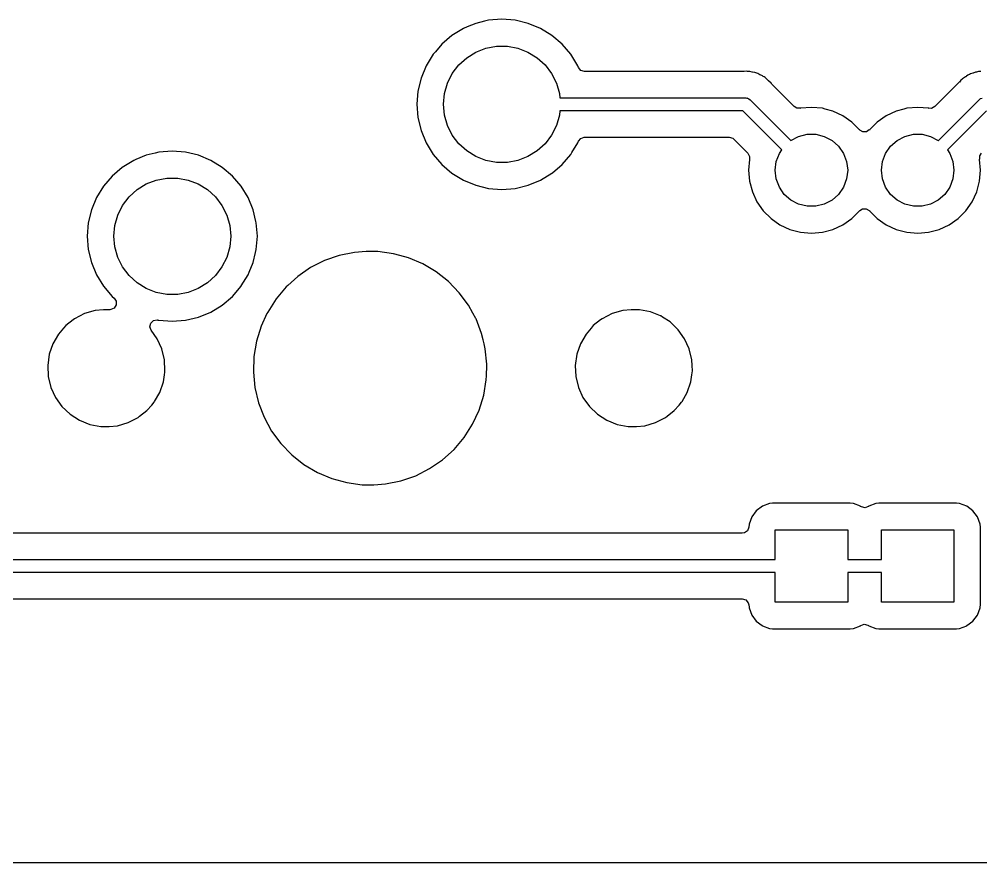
# Model space of a CAD drawing. Extents: x -140 to 29, y -83 to 10.
# Drawn here: x -16.28 to 2.24, y -66.67 to -50.43 of the extents above; entities that cross this region are included whole.
import ezdxf

# ---------------------------------------------------------------- set-up
doc = ezdxf.new("R2010")
doc.units = 0
doc.layers.add('BLACK', color=7, linetype='CONTINUOUS')

msp = doc.modelspace()

# ---------------------------------------------------------------- linework, layer by layer
at = {"layer": 'BLACK', "linetype": 'CONTINUOUS'}
for p, q in [((-7.49134, -50.5116), (-7.65614, -50.5799)), ((-7.32031, -50.4706), (-7.49134, -50.5116)), ((-7.24133, -50.4516), (-7.32031, -50.4706)), ((-6.985, -50.4314), (-7.24133, -50.4516)), ((-6.72867, -50.4516), (-6.985, -50.4314)), ((-6.985, -50.4314), (-6.985, -50.4314)), ((-6.47866, -50.5116), (-6.72867, -50.4516)), ((-6.24111, -50.61), (-6.47866, -50.5116)), ((-7.94812, -50.7444), (-8.14363, -50.9114)), ((-7.72889, -50.61), (-7.94812, -50.7444)), ((-7.94812, -50.7444), (-7.94812, -50.7444)), ((-7.94812, -50.7444), (-7.94812, -50.7444)), ((-7.65614, -50.5799), (-7.72889, -50.61)), ((-6.02188, -50.7444), (-6.24111, -50.61)), ((-5.82637, -50.9114), (-6.02188, -50.7444)), ((-6.02188, -50.7444), (-6.02188, -50.7444)), ((-8.14363, -50.9114), (-8.26763, -51.0566)), ((-5.65939, -51.1069), (-5.82637, -50.9114)), ((-8.31062, -51.1069), (-8.44496, -51.3261)), ((-8.26763, -51.0566), (-8.31062, -51.1069)), ((-7.66296, -51.1722), (-7.48646, -51.0629)), ((-7.48646, -51.0629), (-7.29287, -50.9879)), ((-7.29287, -50.9879), (-7.0888, -50.9498)), ((-7.0888, -50.9498), (-6.8812, -50.9498)), ((-6.8812, -50.9498), (-6.67713, -50.9879)), ((-6.67713, -50.9879), (-6.48354, -51.0629)), ((-6.48354, -51.0629), (-6.30704, -51.1722)), ((-5.65938, -51.1069), (-5.65939, -51.1069)), ((-5.52504, -51.3261), (-5.65938, -51.1069)), ((-7.81638, -51.3121), (-7.66296, -51.1722)), ((-6.30704, -51.1722), (-6.15361, -51.3121)), ((-8.44496, -51.3261), (-8.54336, -51.5637)), ((-8.03403, -51.6636), (-7.94149, -51.4778)), ((-7.94149, -51.4778), (-7.81638, -51.3121)), ((-6.15361, -51.3121), (-6.02851, -51.4778)), ((-6.02851, -51.4778), (-5.93597, -51.6636)), ((-5.51153, -51.3587), (-5.52504, -51.3261)), ((-5.50974, -51.3628), (-5.51153, -51.3587)), ((-5.46325, -51.4165), (-5.50974, -51.3628)), ((-5.39513, -51.4365), (-5.46325, -51.4165)), ((-2.32635, -51.4365), (-5.39513, -51.4365)), ((-2.32042, -51.4362), (-2.32635, -51.4365)), ((-2.27344, -51.4318), (-2.32042, -51.4362)), ((-2.25343, -51.4349), (-2.27344, -51.4318)), ((-2.27344, -51.4318), (-2.27344, -51.4318)), ((-2.23372, -51.4365), (-2.25343, -51.4349)), ((-2.21347, -51.4365), (-2.23372, -51.4365)), ((-2.16777, -51.4482), (-2.21347, -51.4365)), ((-2.21347, -51.4365), (-2.21347, -51.4365)), ((-2.16196, -51.4494), (-2.16777, -51.4482)), ((-2.11535, -51.4568), (-2.16196, -51.4494)), ((-2.09676, -51.4649), (-2.11535, -51.4568)), ((-2.07806, -51.4713), (-2.09676, -51.4649)), ((-2.05844, -51.4763), (-2.07806, -51.4713)), ((-2.01709, -51.499), (-2.05844, -51.4763)), ((-2.05844, -51.4763), (-2.05844, -51.4763)), ((2.0399, -51.484), (2.02246, -51.4943)), ((2.03991, -51.484), (2.0399, -51.484)), ((2.08522, -51.4708), (2.03991, -51.484)), ((2.09084, -51.4689), (2.08522, -51.4708)), ((2.1347, -51.4515), (2.09084, -51.4689)), ((2.13471, -51.4515), (2.1347, -51.4515)), ((2.1548, -51.449), (2.13471, -51.4515)), ((2.17415, -51.445), (2.1548, -51.449)), ((2.19361, -51.4393), (2.17415, -51.445)), ((2.24077, -51.4378), (2.19361, -51.4393)), ((2.19361, -51.4393), (2.19361, -51.4393)), ((-8.54336, -51.5637), (-8.60338, -51.8137)), ((-8.09084, -51.8633), (-8.03403, -51.6636)), ((-5.93597, -51.6636), (-5.87915, -51.8633)), ((-2.01176, -51.5016), (-2.01709, -51.499)), ((-1.96846, -51.5204), (-2.01176, -51.5016)), ((-1.95245, -51.5328), (-1.96846, -51.5204)), ((-1.93593, -51.5437), (-1.95245, -51.5328)), ((-1.91818, -51.5534), (-1.93593, -51.5437)), ((-1.91817, -51.5534), (-1.91818, -51.5534)), ((-1.88378, -51.5857), (-1.91817, -51.5534)), ((-1.87928, -51.5896), (-1.88378, -51.5857)), ((-1.87373, -51.5939), (-1.87928, -51.5896)), ((-1.85258, -51.615), (-1.87373, -51.5939)), ((-1.8015, -51.663), (-1.85258, -51.615)), ((-1.79645, -51.6691), (-1.8015, -51.663)), ((-1.79622, -51.6689), (-1.79645, -51.6691)), ((-1.78626, -51.6813), (-1.79622, -51.6689)), ((1.82232, -51.6453), (1.35387, -52.1137)), ((1.82632, -51.6409), (1.82232, -51.6453)), ((1.85639, -51.6045), (1.82632, -51.6409)), ((1.8564, -51.6045), (1.85639, -51.6045)), ((1.87278, -51.5926), (1.8564, -51.6045)), ((1.88781, -51.5798), (1.87278, -51.5926)), ((1.90214, -51.5655), (1.88781, -51.5798)), ((1.94276, -51.5414), (1.90214, -51.5655)), ((1.94771, -51.5382), (1.94276, -51.5414)), ((1.96378, -51.5265), (1.94771, -51.5382)), ((1.98588, -51.5104), (1.96378, -51.5265)), ((2.00472, -51.503), (1.98588, -51.5104)), ((2.02246, -51.4943), (2.00472, -51.503)), ((-8.60338, -51.8137), (-8.62355, -52.07)), ((-1.35387, -52.1137), (-1.78626, -51.6813)), ((-8.11, -52.07), (-8.09084, -51.8633)), ((-5.87915, -51.8633), (-5.87158, -51.945)), ((-5.87158, -51.945), (-2.2935, -51.945)), ((-2.2935, -51.945), (-2.27141, -51.9482)), ((-2.27141, -51.9482), (-2.26693, -51.9479)), ((-2.26693, -51.9479), (-2.26453, -51.9492)), ((-2.26453, -51.9492), (-2.25828, -51.9501)), ((-2.25828, -51.9501), (-2.23225, -51.9668)), ((-2.23225, -51.9668), (-2.20511, -51.9816)), ((-2.20511, -51.9816), (-1.42097, -52.7657)), ((1.42097, -52.7657), (2.20511, -51.9816)), ((2.20511, -51.9816), (2.22298, -51.9682)), ((2.22298, -51.9682), (2.22592, -51.9648)), ((2.22592, -51.9648), (2.22854, -51.9641)), ((2.22854, -51.9641), (2.23359, -51.9603)), ((2.23359, -51.9603), (2.26382, -51.9537)), ((-8.62355, -52.07), (-8.60338, -52.3263)), ((-8.09084, -52.2767), (-8.11, -52.07)), ((-5.87158, -52.195), (-5.87915, -52.2767)), ((-2.34528, -52.195), (-5.87158, -52.195)), ((-1.59417, -52.9461), (-2.34528, -52.195)), ((-1.30317, -52.1446), (-1.35387, -52.1137)), ((-1.23959, -52.1462), (-1.30317, -52.1446)), ((-1.23931, -52.1478), (-1.23959, -52.1462)), ((-1.23389, -52.1468), (-1.23931, -52.1478)), ((-1.0235, -52.1284), (-1.23389, -52.1468)), ((-0.813106, -52.1468), (-1.0235, -52.1284)), ((-0.758444, -52.1614), (-0.813106, -52.1468)), ((-0.609106, -52.2015), (-0.758444, -52.1614)), ((-0.609101, -52.2015), (-0.609106, -52.2015)), ((-0.417693, -52.2907), (-0.609101, -52.2015)), ((0.609101, -52.2015), (0.417691, -52.2907)), ((0.609106, -52.2015), (0.609101, -52.2015)), ((0.758444, -52.1614), (0.609106, -52.2015)), ((0.813106, -52.1468), (0.758444, -52.1614)), ((1.0235, -52.1284), (0.813106, -52.1468)), ((1.23389, -52.1468), (1.0235, -52.1284)), ((1.23931, -52.1478), (1.23389, -52.1468)), ((1.23952, -52.1465), (1.23931, -52.1478)), ((1.29156, -52.1477), (1.23952, -52.1465)), ((1.35387, -52.1137), (1.29156, -52.1477)), ((2.34528, -52.195), (1.59417, -52.9461)), ((-8.60338, -52.3263), (-8.54336, -52.5763)), ((-8.03403, -52.4764), (-8.09084, -52.2767)), ((-5.87915, -52.2767), (-5.93597, -52.4764)), ((-0.244694, -52.4118), (-0.417693, -52.2907)), ((-0.244688, -52.4119), (-0.244694, -52.4118)), ((-0.095066, -52.5615), (-0.244688, -52.4119)), ((0.244692, -52.4119), (0.192297, -52.4642)), ((0.244695, -52.4118), (0.244692, -52.4119)), ((0.417691, -52.2907), (0.244695, -52.4118)), ((-8.54336, -52.5763), (-8.44496, -52.8139)), ((-7.94149, -52.6622), (-8.03403, -52.4764)), ((-5.93597, -52.4764), (-6.02851, -52.6622)), ((-0.093916, -52.5628), (-0.095066, -52.5615)), ((-0.093449, -52.5631), (-0.093916, -52.5628)), ((-0.091462, -52.5651), (-0.093449, -52.5631)), ((-0.090996, -52.5646), (-0.091462, -52.5651)), ((-0.033594, -52.6002), (-0.090996, -52.5646)), ((0.037393, -52.5991), (-0.033594, -52.6002)), ((0.090314, -52.5639), (0.037393, -52.5991)), ((0.091463, -52.5651), (0.090314, -52.5639)), ((0.095349, -52.5612), (0.091463, -52.5651)), ((0.095352, -52.5612), (0.095349, -52.5612)), ((0.192297, -52.4642), (0.095352, -52.5612)), ((-7.81638, -52.8279), (-7.94149, -52.6622)), ((-6.02851, -52.6622), (-6.15361, -52.8279)), ((-5.52504, -52.8139), (-5.51153, -52.7813)), ((-5.51153, -52.7813), (-5.46699, -52.726)), ((-5.46699, -52.726), (-5.39962, -52.7036)), ((-5.39962, -52.7036), (-5.39513, -52.7035)), ((-5.39513, -52.7035), (-2.6081, -52.7035)), ((-2.6081, -52.7035), (-2.53997, -52.7235)), ((-2.53997, -52.7235), (-2.519, -52.7404)), ((-2.519, -52.7404), (-2.24978, -53.0096)), ((-1.42097, -52.7657), (-1.42029, -52.7651)), ((-1.42029, -52.7651), (-1.27119, -52.6869)), ((-1.27119, -52.6869), (-1.10769, -52.6466)), ((-1.10769, -52.6466), (-0.939305, -52.6466)), ((-0.939305, -52.6466), (-0.775808, -52.6869)), ((-0.775808, -52.6869), (-0.626707, -52.7651)), ((-0.626707, -52.7651), (-0.500665, -52.8768)), ((0.500665, -52.8768), (0.626707, -52.7651)), ((0.626707, -52.7651), (0.775808, -52.6869)), ((0.775808, -52.6869), (0.939305, -52.6466)), ((0.939305, -52.6466), (1.10769, -52.6466)), ((1.10769, -52.6466), (1.27119, -52.6869)), ((1.27119, -52.6869), (1.42029, -52.7651)), ((1.42029, -52.7651), (1.42097, -52.7657)), ((-8.44496, -52.8139), (-8.31062, -53.0331)), ((-7.66296, -52.9678), (-7.81638, -52.8279)), ((-7.48646, -53.0771), (-7.66296, -52.9678)), ((-6.30704, -52.9678), (-6.48354, -53.0771)), ((-6.15361, -52.8279), (-6.30704, -52.9678)), ((-5.63816, -52.9985), (-5.52504, -52.8139)), ((-1.64199, -53.0154), (-1.59417, -52.9461)), ((-0.500665, -52.8768), (-0.405009, -53.0154)), ((0.405009, -53.0154), (0.500665, -52.8768)), ((1.59417, -52.9461), (1.64199, -53.0154)), ((-14.0789, -53.15), (-14.2981, -53.2844)), ((-14.0365, -53.1325), (-14.0789, -53.15)), ((-13.8413, -53.0516), (-14.0365, -53.1325)), ((-13.6663, -53.0096), (-13.8413, -53.0516)), ((-13.5913, -52.9916), (-13.6663, -53.0096)), ((-13.335, -52.9714), (-13.5913, -52.9916)), ((-13.0787, -52.9916), (-13.335, -52.9714)), ((-12.8287, -53.0516), (-13.0787, -52.9916)), ((-12.5911, -53.15), (-12.8287, -53.0516)), ((-12.3719, -53.2844), (-12.5911, -53.15)), ((-8.31062, -53.0331), (-8.14363, -53.2286)), ((-7.29287, -53.1521), (-7.48646, -53.0771)), ((-7.0888, -53.1902), (-7.29287, -53.1521)), ((-6.67713, -53.1521), (-6.8812, -53.1902)), ((-6.48354, -53.0771), (-6.67713, -53.1521)), ((-5.82637, -53.2286), (-5.65939, -53.0331)), ((-5.65939, -53.0331), (-5.65938, -53.0331)), ((-5.65938, -53.0331), (-5.63816, -52.9985)), ((-2.24978, -53.0096), (-2.21575, -53.0719)), ((-2.2167, -53.1296), (-2.23511, -53.34)), ((-2.21575, -53.0719), (-2.217, -53.124)), ((-2.217, -53.124), (-2.21575, -53.1242)), ((-2.21575, -53.1242), (-2.2167, -53.1296)), ((-2.2167, -53.1296), (-2.2167, -53.1296)), ((-1.7017, -53.1728), (-1.64199, -53.0154)), ((-0.405009, -53.0154), (-0.345297, -53.1728)), ((0.345297, -53.1728), (0.405009, -53.0154)), ((1.64199, -53.0154), (1.7017, -53.1728)), ((2.21575, -53.1242), (2.21735, -53.1239)), ((2.2167, -53.1296), (2.21575, -53.1242)), ((2.23511, -53.34), (2.2167, -53.1296)), ((2.2167, -53.1296), (2.2167, -53.1296)), ((2.21735, -53.1239), (2.21885, -53.0604)), ((2.21885, -53.0604), (2.24978, -53.0096)), ((-14.2981, -53.2844), (-14.4936, -53.4514)), ((-14.2981, -53.2844), (-14.2981, -53.2844)), ((-14.2981, -53.2844), (-14.2981, -53.2844)), ((-12.1764, -53.4514), (-12.3719, -53.2844)), ((-12.3719, -53.2844), (-12.3719, -53.2844)), ((-8.14363, -53.2286), (-7.94812, -53.3956)), ((-6.8812, -53.1902), (-7.0888, -53.1902)), ((-6.01136, -53.3866), (-5.82637, -53.2286)), ((-2.23511, -53.34), (-2.2167, -53.5504)), ((-1.722, -53.34), (-1.7017, -53.1728)), ((-1.7017, -53.5072), (-1.722, -53.34)), ((-0.345297, -53.1728), (-0.325, -53.34)), ((-0.325, -53.34), (-0.345297, -53.5072)), ((0.325, -53.34), (0.345297, -53.1728)), ((0.345297, -53.5072), (0.325, -53.34)), ((1.7017, -53.1728), (1.722, -53.34)), ((1.722, -53.34), (1.7017, -53.5072)), ((2.2167, -53.5504), (2.23511, -53.34)), ((-14.4936, -53.4514), (-14.6606, -53.6469)), ((-13.6429, -53.5279), (-13.4388, -53.4898)), ((-13.4388, -53.4898), (-13.2312, -53.4898)), ((-13.2312, -53.4898), (-13.0271, -53.5279)), ((-12.0094, -53.6469), (-12.1764, -53.4514)), ((-7.94812, -53.3956), (-7.72889, -53.53)), ((-6.24111, -53.53), (-6.02188, -53.3956)), ((-6.02188, -53.3956), (-6.01136, -53.3866)), ((-1.64199, -53.6646), (-1.7017, -53.5072)), ((-0.345297, -53.5072), (-0.405009, -53.6646)), ((0.405009, -53.6646), (0.345297, -53.5072)), ((1.7017, -53.5072), (1.64199, -53.6646)), ((-14.6606, -53.6469), (-14.795, -53.8661)), ((-14.6606, -53.6469), (-14.6606, -53.6469)), ((-14.013, -53.7122), (-13.8365, -53.6029)), ((-13.8365, -53.6029), (-13.6429, -53.5279)), ((-13.0271, -53.5279), (-12.8335, -53.6029)), ((-12.8335, -53.6029), (-12.657, -53.7122)), ((-11.875, -53.8661), (-12.0094, -53.6469)), ((-12.0094, -53.6469), (-12.0094, -53.6469)), ((-7.72889, -53.53), (-7.49134, -53.6284)), ((-7.49134, -53.6284), (-7.24133, -53.6884)), ((-7.24133, -53.6884), (-6.985, -53.7086)), ((-6.985, -53.7086), (-6.72867, -53.6884)), ((-6.72867, -53.6884), (-6.47866, -53.6284)), ((-6.47866, -53.6284), (-6.24111, -53.53)), ((-2.2167, -53.5504), (-2.16204, -53.7544)), ((-1.54634, -53.8032), (-1.64199, -53.6646)), ((-0.405009, -53.6646), (-0.500665, -53.8032)), ((0.500665, -53.8032), (0.405009, -53.6646)), ((1.64199, -53.6646), (1.54634, -53.8032)), ((2.16204, -53.7544), (2.2167, -53.5504)), ((-14.795, -53.8661), (-14.8934, -54.1037)), ((-14.2915, -54.0178), (-14.1664, -53.8521)), ((-14.1664, -53.8521), (-14.013, -53.7122)), ((-12.657, -53.7122), (-12.5036, -53.8521)), ((-12.5036, -53.8521), (-12.3785, -54.0178)), ((-11.7766, -54.1037), (-11.875, -53.8661)), ((-2.16204, -53.7544), (-2.07279, -53.9458)), ((-1.42029, -53.9149), (-1.54634, -53.8032)), ((-0.500665, -53.8032), (-0.626707, -53.9149)), ((0.626707, -53.9149), (0.500665, -53.8032)), ((1.54634, -53.8032), (1.42029, -53.9149)), ((2.07279, -53.9458), (2.16204, -53.7544)), ((-14.384, -54.2036), (-14.2915, -54.0178)), ((-12.3785, -54.0178), (-12.286, -54.2036)), ((-2.07279, -53.9458), (-1.95165, -54.1188)), ((-1.27119, -53.9931), (-1.42029, -53.9149)), ((-1.10769, -54.0334), (-1.27119, -53.9931)), ((-0.939305, -54.0334), (-1.10769, -54.0334)), ((-0.775808, -53.9931), (-0.939305, -54.0334)), ((-0.626707, -53.9149), (-0.775808, -53.9931)), ((-0.09031, -54.1161), (-0.037414, -54.0809)), ((-0.037414, -54.0809), (0.033573, -54.0797)), ((0.033573, -54.0797), (0.091002, -54.1154)), ((0.775808, -53.9931), (0.626707, -53.9149)), ((0.939305, -54.0334), (0.775808, -53.9931)), ((1.10769, -54.0334), (0.939305, -54.0334)), ((1.27119, -53.9931), (1.10769, -54.0334)), ((1.42029, -53.9149), (1.27119, -53.9931)), ((1.95165, -54.1188), (2.07279, -53.9458)), ((-14.8934, -54.1037), (-14.9534, -54.3537)), ((-14.4408, -54.4033), (-14.384, -54.2036)), ((-12.286, -54.2036), (-12.2292, -54.4033)), ((-11.7227, -54.3284), (-11.7766, -54.1037)), ((-1.95165, -54.1188), (-1.80231, -54.2681)), ((-0.244691, -54.2681), (-0.095352, -54.1188)), ((-0.095352, -54.1188), (-0.095351, -54.1188)), ((-0.095351, -54.1188), (-0.091462, -54.1149)), ((-0.091462, -54.1149), (-0.09031, -54.1161)), ((0.091002, -54.1154), (0.091462, -54.1149)), ((0.091462, -54.1149), (0.093425, -54.1169)), ((0.093425, -54.1169), (0.093902, -54.1172)), ((0.093902, -54.1172), (0.095073, -54.1185)), ((0.095073, -54.1185), (0.095352, -54.1188)), ((0.095352, -54.1188), (0.244691, -54.2681)), ((1.80231, -54.2681), (1.95165, -54.1188)), ((-14.9534, -54.3537), (-14.9736, -54.61)), ((-14.46, -54.61), (-14.4408, -54.4033)), ((-12.2292, -54.4033), (-12.21, -54.61)), ((-11.7166, -54.3537), (-11.7227, -54.3284)), ((-11.6964, -54.61), (-11.7166, -54.3537)), ((-1.80231, -54.2681), (-1.62931, -54.3893)), ((-1.62931, -54.3893), (-1.43789, -54.4785)), ((-0.609105, -54.4785), (-0.417694, -54.3893)), ((-0.417694, -54.3893), (-0.244691, -54.2681)), ((0.244691, -54.2681), (0.417694, -54.3893)), ((0.417694, -54.3893), (0.609105, -54.4785)), ((1.43789, -54.4785), (1.62931, -54.3893)), ((1.62931, -54.3893), (1.80231, -54.2681)), ((-14.9736, -54.61), (-14.9534, -54.8663)), ((-14.4408, -54.8167), (-14.46, -54.61)), ((-12.21, -54.61), (-12.2292, -54.8167)), ((-11.7166, -54.8663), (-11.6964, -54.61)), ((-1.43789, -54.4785), (-1.23389, -54.5332)), ((-1.23389, -54.5332), (-1.0235, -54.5516)), ((-1.0235, -54.5516), (-0.813106, -54.5332)), ((-0.813106, -54.5332), (-0.609105, -54.4785)), ((0.609105, -54.4785), (0.813106, -54.5332)), ((0.813106, -54.5332), (1.0235, -54.5516)), ((1.0235, -54.5516), (1.23389, -54.5332)), ((1.23389, -54.5332), (1.43789, -54.4785)), ((-14.384, -55.0164), (-14.4408, -54.8167)), ((-12.2292, -54.8167), (-12.286, -55.0164)), ((-14.9534, -54.8663), (-14.8934, -55.1163)), ((-11.7766, -55.1163), (-11.7297, -54.9206)), ((-11.7297, -54.9206), (-11.7166, -54.8663)), ((-10.1193, -54.9805), (-10.4032, -55.0791)), ((-9.82483, -54.9206), (-10.1193, -54.9805)), ((-10.1193, -54.9805), (-10.1193, -54.9805)), ((-9.82482, -54.9206), (-9.82483, -54.9206)), ((-9.60003, -54.9056), (-9.82482, -54.9206)), ((-9.82482, -54.9206), (-9.82482, -54.9206)), ((-9.37476, -54.9056), (-9.60003, -54.9056)), ((-9.07695, -54.9457), (-9.37476, -54.9056)), ((-9.07694, -54.9457), (-9.07695, -54.9457)), ((-8.8584, -55.0055), (-9.07694, -54.9457)), ((-9.07694, -54.9457), (-9.07694, -54.9457)), ((-8.78713, -55.025), (-8.8584, -55.0055)), ((-14.8934, -55.1163), (-14.795, -55.3539)), ((-14.2915, -55.2022), (-14.384, -55.0164)), ((-12.286, -55.0164), (-12.3785, -55.2022)), ((-11.8528, -55.3002), (-11.7766, -55.1163)), ((-10.4032, -55.0791), (-10.6713, -55.2146)), ((-8.51049, -55.1423), (-8.78713, -55.025)), ((-8.51048, -55.1423), (-8.51049, -55.1423)), ((-8.51048, -55.1424), (-8.51048, -55.1423)), ((-8.25195, -55.2955), (-8.51048, -55.1424)), ((-14.795, -55.3539), (-14.6606, -55.5731)), ((-14.1664, -55.3679), (-14.2915, -55.2022)), ((-14.013, -55.5078), (-14.1664, -55.3679)), ((-12.5036, -55.3679), (-12.657, -55.5078)), ((-12.3785, -55.2022), (-12.5036, -55.3679)), ((-12.0056, -55.5669), (-11.875, -55.3539)), ((-11.875, -55.3539), (-11.8528, -55.3002)), ((-10.6713, -55.2146), (-10.9191, -55.3846)), ((-8.25194, -55.2955), (-8.25195, -55.2955)), ((-8.01613, -55.4817), (-8.25194, -55.2955)), ((-13.8365, -55.6171), (-14.013, -55.5078)), ((-12.657, -55.5078), (-12.8335, -55.6171)), ((-11.1111, -55.5583), (-11.1419, -55.5862)), ((-10.9191, -55.3847), (-11.1111, -55.5583)), ((-10.9191, -55.3846), (-10.9191, -55.3847)), ((-10.9191, -55.3847), (-10.9191, -55.3847)), ((-8.01612, -55.4817), (-8.01613, -55.4817)), ((-7.80722, -55.6977), (-8.01612, -55.4817)), ((-14.6606, -55.5731), (-14.4936, -55.7686)), ((-13.6429, -55.6921), (-13.8365, -55.6171)), ((-13.4388, -55.7302), (-13.6429, -55.6921)), ((-13.2312, -55.7302), (-13.4388, -55.7302)), ((-13.0271, -55.6921), (-13.2312, -55.7302)), ((-12.8335, -55.6171), (-13.0271, -55.6921)), ((-12.1764, -55.7686), (-12.0094, -55.5731)), ((-12.0094, -55.5731), (-12.0056, -55.5669)), ((-12.0094, -55.5731), (-12.0094, -55.5731)), ((-11.1419, -55.5862), (-11.3359, -55.8157)), ((-11.1419, -55.5862), (-11.1419, -55.5862)), ((-7.62898, -55.9396), (-7.80722, -55.6977)), ((-14.4936, -55.7686), (-14.4538, -55.8027)), ((-14.4538, -55.8027), (-14.4149, -55.8621)), ((-14.4144, -55.9331), (-14.4524, -55.9931)), ((-14.4149, -55.8621), (-14.4144, -55.9331)), ((-12.3719, -55.9356), (-12.1764, -55.7686)), ((-11.3359, -55.8157), (-11.4976, -56.069)), ((-11.3359, -55.8157), (-11.3359, -55.8157)), ((-15.0252, -56.1004), (-15.2163, -56.1989)), ((-14.819, -56.0398), (-15.0252, -56.1004)), ((-14.6586, -56.0245), (-14.819, -56.0398)), ((-14.819, -56.0398), (-14.819, -56.0398)), ((-14.819, -56.0398), (-14.819, -56.0398)), ((-14.819, -56.0398), (-14.819, -56.0398)), ((-14.819, -56.0398), (-14.819, -56.0398)), ((-14.5356, -56.0245), (-14.6586, -56.0245)), ((-14.5168, -56.0231), (-14.5356, -56.0245)), ((-14.4524, -55.9931), (-14.5168, -56.0231)), ((-12.8287, -56.1684), (-12.5911, -56.07)), ((-12.5911, -56.07), (-12.3719, -55.9356)), ((-12.3719, -55.9356), (-12.3719, -55.9356)), ((-11.5122, -56.1004), (-11.6241, -56.3415)), ((-11.4976, -56.069), (-11.5122, -56.1004)), ((-11.4976, -56.069), (-11.4976, -56.069)), ((-11.4976, -56.069), (-11.4976, -56.069)), ((-7.5469, -56.0894), (-7.62898, -55.9396)), ((-7.4908, -56.1918), (-7.5469, -56.0894)), ((-4.86521, -56.1004), (-5.05626, -56.1989)), ((-4.65897, -56.0398), (-4.86521, -56.1004)), ((-4.65896, -56.0398), (-4.65897, -56.0398)), ((-4.65897, -56.0398), (-4.65897, -56.0398)), ((-4.65897, -56.0398), (-4.65897, -56.0398)), ((-4.65897, -56.0398), (-4.65897, -56.0398)), ((-4.49864, -56.0245), (-4.65896, -56.0398)), ((-4.49862, -56.0245), (-4.49864, -56.0245)), ((-4.33753, -56.0245), (-4.49862, -56.0245)), ((-4.33752, -56.0245), (-4.33753, -56.0245)), ((-4.12647, -56.0652), (-4.33752, -56.0245)), ((-3.92943, -56.1441), (-4.12647, -56.0652)), ((-15.2439, -56.2206), (-15.3852, -56.3317)), ((-15.2163, -56.1989), (-15.2439, -56.2206)), ((-13.767, -56.352), (-13.7503, -56.283)), ((-13.7503, -56.283), (-13.6989, -56.234)), ((-13.6989, -56.234), (-13.6292, -56.2206)), ((-13.6292, -56.2206), (-13.6117, -56.2235)), ((-13.6117, -56.2235), (-13.5913, -56.2284)), ((-13.5913, -56.2284), (-13.335, -56.2486)), ((-13.335, -56.2486), (-13.0787, -56.2284)), ((-13.0787, -56.2284), (-12.8287, -56.1684)), ((-7.48457, -56.2031), (-7.4908, -56.1918)), ((-7.37657, -56.4835), (-7.48457, -56.2031)), ((-5.08386, -56.2206), (-5.22522, -56.3317)), ((-5.05626, -56.1989), (-5.08386, -56.2206)), ((-3.92692, -56.1451), (-3.92943, -56.1441)), ((-3.89068, -56.1684), (-3.92692, -56.1451)), ((-3.7461, -56.2613), (-3.89068, -56.1684)), ((-3.59054, -56.4096), (-3.7461, -56.2613)), ((-15.4294, -56.3827), (-15.526, -56.4942)), ((-15.3852, -56.3317), (-15.4294, -56.3827)), ((-15.3852, -56.3317), (-15.3852, -56.3317)), ((-15.3852, -56.3317), (-15.3852, -56.3317)), ((-13.7438, -56.4191), (-13.767, -56.352)), ((-13.6259, -56.5847), (-13.7438, -56.4191)), ((-11.6241, -56.3415), (-11.7131, -56.6285)), ((-11.6241, -56.3415), (-11.6241, -56.3415)), ((-11.6241, -56.3415), (-11.6241, -56.3415)), ((-7.34727, -56.6065), (-7.37657, -56.4835)), ((-5.26935, -56.3827), (-5.36598, -56.4942)), ((-5.22522, -56.3317), (-5.26935, -56.3827)), ((-5.22522, -56.3317), (-5.22522, -56.3317)), ((-5.22522, -56.3317), (-5.22522, -56.3317)), ((-3.59053, -56.4096), (-3.59054, -56.4096)), ((-3.46585, -56.5847), (-3.59053, -56.4096)), ((-15.526, -56.4942), (-15.6334, -56.6803)), ((-13.5366, -56.7802), (-13.6259, -56.5847)), ((-11.7131, -56.6285), (-11.7631, -56.9248)), ((-7.32895, -56.6834), (-7.34727, -56.6065)), ((-5.36598, -56.4942), (-5.47345, -56.6803)), ((-3.37656, -56.7802), (-3.46585, -56.5847)), ((-15.6334, -56.6803), (-15.7037, -56.8834)), ((-13.4859, -56.9891), (-13.5366, -56.7802)), ((-7.30691, -56.7759), (-7.32895, -56.6834)), ((-7.27683, -57.0748), (-7.30691, -56.7759)), ((-5.47345, -56.6803), (-5.54375, -56.8834)), ((-3.32589, -56.9891), (-3.37656, -56.7802)), ((-15.7037, -56.8834), (-15.7343, -57.0962)), ((-13.4757, -57.2038), (-13.4859, -56.9891)), ((-13.4859, -56.9891), (-13.4859, -56.9891)), ((-11.7631, -56.9248), (-11.7732, -57.2252)), ((-5.54375, -56.8834), (-5.57434, -57.0962)), ((-3.32078, -57.0962), (-3.32589, -56.9891)), ((-3.32589, -56.9891), (-3.32589, -56.9891)), ((-15.7343, -57.0962), (-15.7241, -57.3109)), ((-13.4869, -57.2819), (-13.4787, -57.2252)), ((-13.4787, -57.2252), (-13.4757, -57.2038)), ((-11.7732, -57.2252), (-11.7431, -57.5241)), ((-7.28421, -57.2954), (-7.27755, -57.0962)), ((-7.27755, -57.0962), (-7.27683, -57.0748)), ((-7.27683, -57.0748), (-7.27683, -57.0748)), ((-7.27683, -57.0748), (-7.27683, -57.0748)), ((-7.27683, -57.0748), (-7.27683, -57.0748)), ((-5.57434, -57.0962), (-5.56411, -57.3109)), ((-3.3269, -57.2819), (-3.31566, -57.2038)), ((-3.31566, -57.2038), (-3.32078, -57.0962)), ((-15.7241, -57.3109), (-15.6734, -57.5198)), ((-13.5063, -57.4166), (-13.5061, -57.4154)), ((-13.5061, -57.4154), (-13.4869, -57.2819)), ((-7.33685, -57.6715), (-7.28687, -57.3752)), ((-7.28687, -57.3752), (-7.28421, -57.2954)), ((-7.28687, -57.3752), (-7.28687, -57.3752)), ((-5.56411, -57.3109), (-5.51344, -57.5198)), ((-3.34625, -57.4166), (-3.34608, -57.4154)), ((-3.34608, -57.4154), (-3.3269, -57.2819)), ((-15.6734, -57.5198), (-15.5841, -57.7153)), ((-13.5765, -57.6197), (-13.5063, -57.4166)), ((-11.7431, -57.5241), (-11.6734, -57.8164)), ((-5.51344, -57.5198), (-5.42415, -57.7153)), ((-3.41655, -57.6197), (-3.34625, -57.4166)), ((-15.5841, -57.7153), (-15.4595, -57.8904)), ((-13.6767, -57.7931), (-13.5766, -57.6197)), ((-13.5766, -57.6197), (-13.5765, -57.6197)), ((-7.42588, -57.9585), (-7.33685, -57.6715)), ((-5.42415, -57.7153), (-5.29947, -57.8904)), ((-3.51669, -57.7931), (-3.41655, -57.6197)), ((-3.41655, -57.6197), (-3.41655, -57.6197)), ((-15.4595, -57.8904), (-15.3039, -58.0387)), ((-13.9638, -58.0776), (-13.8248, -57.9683)), ((-13.8248, -57.9683), (-13.7321, -57.8614)), ((-13.8248, -57.9683), (-13.8248, -57.9683)), ((-13.8248, -57.9683), (-13.8248, -57.9683)), ((-13.7321, -57.8614), (-13.684, -57.8058)), ((-13.684, -57.8058), (-13.6767, -57.7931)), ((-11.6734, -57.8164), (-11.5654, -58.0969)), ((-7.55237, -58.231), (-7.42589, -57.9585)), ((-7.42589, -57.9585), (-7.42588, -57.9585)), ((-5.29947, -57.8904), (-5.1439, -58.0387)), ((-3.80384, -58.0776), (-3.66478, -57.9683)), ((-3.66478, -57.9683), (-3.57214, -57.8614)), ((-3.66478, -57.9683), (-3.66478, -57.9683)), ((-3.66478, -57.9683), (-3.66478, -57.9683)), ((-3.57214, -57.8614), (-3.52402, -57.8058)), ((-3.52402, -57.8058), (-3.51669, -57.7931)), ((-15.3039, -58.0387), (-15.1231, -58.1549)), ((-15.1231, -58.1549), (-14.9235, -58.2348)), ((-14.1848, -58.1996), (-13.9937, -58.1011)), ((-13.9937, -58.1011), (-13.9638, -58.0776)), ((-11.5654, -58.0969), (-11.421, -58.3604)), ((-5.1439, -58.0387), (-4.96308, -58.1549)), ((-4.96308, -58.1549), (-4.76353, -58.2348)), ((-4.02479, -58.1996), (-3.83374, -58.1011)), ((-3.83374, -58.1011), (-3.80384, -58.0776)), ((-14.9235, -58.2348), (-14.7125, -58.2755)), ((-14.7125, -58.2755), (-14.7125, -58.2755)), ((-14.7125, -58.2755), (-14.5514, -58.2755)), ((-14.5514, -58.2755), (-14.391, -58.2602)), ((-14.5514, -58.2755), (-14.5514, -58.2755)), ((-14.5514, -58.2755), (-14.5514, -58.2755)), ((-14.5514, -58.2755), (-14.5514, -58.2755)), ((-14.391, -58.2602), (-14.1848, -58.1996)), ((-14.391, -58.2602), (-14.391, -58.2602)), ((-14.391, -58.2602), (-14.391, -58.2602)), ((-14.1848, -58.1996), (-14.1848, -58.1996)), ((-14.1848, -58.1996), (-14.1848, -58.1996)), ((-7.71405, -58.4843), (-7.55237, -58.231)), ((-4.76353, -58.2348), (-4.55247, -58.2755)), ((-4.55247, -58.2755), (-4.55247, -58.2755)), ((-4.55247, -58.2755), (-4.39138, -58.2755)), ((-4.39138, -58.2755), (-4.39138, -58.2755)), ((-4.39138, -58.2755), (-4.39138, -58.2755)), ((-4.39138, -58.2755), (-4.39136, -58.2755)), ((-4.39136, -58.2755), (-4.23104, -58.2602)), ((-4.23104, -58.2602), (-4.23104, -58.2602)), ((-4.23104, -58.2602), (-4.23103, -58.2602)), ((-4.23103, -58.2602), (-4.02479, -58.1996)), ((-4.02479, -58.1996), (-4.02479, -58.1996)), ((-4.02479, -58.1996), (-4.02479, -58.1996)), ((-11.421, -58.3604), (-11.2428, -58.6023)), ((-7.90805, -58.7138), (-7.71406, -58.4843)), ((-7.71406, -58.4843), (-7.71405, -58.4843)), ((-11.2428, -58.6023), (-11.0339, -58.8183)), ((-11.0339, -58.8183), (-10.7981, -59.0045)), ((-8.13092, -58.9153), (-7.90806, -58.7138)), ((-7.90806, -58.7138), (-7.90806, -58.7138)), ((-7.90806, -58.7138), (-7.90805, -58.7138)), ((-10.7981, -59.0045), (-10.5395, -59.1577)), ((-8.37866, -59.0854), (-8.28171, -59.0189)), ((-8.28171, -59.0189), (-8.13093, -58.9154)), ((-8.13093, -58.9154), (-8.13093, -58.9153)), ((-8.13093, -58.9153), (-8.13092, -58.9153)), ((-10.5395, -59.1577), (-10.2629, -59.275)), ((-8.93071, -59.3195), (-8.64685, -59.2209)), ((-8.64685, -59.2209), (-8.37866, -59.0854)), ((-10.2629, -59.275), (-9.97305, -59.3543)), ((-9.97305, -59.3543), (-9.67525, -59.3944)), ((-9.67525, -59.3944), (-9.67524, -59.3944)), ((-9.67524, -59.3944), (-9.44997, -59.3944)), ((-9.44997, -59.3944), (-9.22518, -59.3794)), ((-9.44997, -59.3944), (-9.44997, -59.3944)), ((-9.22518, -59.3794), (-8.93071, -59.3195)), ((-1.96821, -59.8106), (-2.08526, -59.8982)), ((-1.9682, -59.8106), (-1.96821, -59.8106)), ((-1.8312, -59.7595), (-1.9682, -59.8106)), ((-1.77065, -59.753), (-1.8312, -59.7595)), ((-1.8312, -59.7595), (-1.8312, -59.7595)), ((-1.77064, -59.753), (-1.77065, -59.753)), ((-0.276362, -59.753), (-1.77064, -59.753)), ((-0.27635, -59.753), (-0.276362, -59.753)), ((-0.215803, -59.7595), (-0.27635, -59.753)), ((-0.215795, -59.7595), (-0.215803, -59.7595)), ((-0.078797, -59.8106), (-0.215795, -59.7595)), ((-0.078792, -59.8106), (-0.078797, -59.8106)), ((-0.075509, -59.8131), (-0.078792, -59.8106)), ((-0.060385, -59.8228), (-0.075509, -59.8131)), ((0.008989, -59.8379), (-0.060385, -59.8228)), ((0.07082, -59.8148), (0.008989, -59.8379)), ((0.070882, -59.8149), (0.07082, -59.8148)), ((0.071663, -59.8145), (0.070882, -59.8149)), ((0.075509, -59.8131), (0.071663, -59.8145)), ((0.078792, -59.8106), (0.075509, -59.8131)), ((0.078797, -59.8106), (0.078792, -59.8106)), ((0.215795, -59.7595), (0.078797, -59.8106)), ((0.215803, -59.7595), (0.215795, -59.7595)), ((0.27635, -59.753), (0.215803, -59.7595)), ((0.276362, -59.753), (0.27635, -59.753)), ((1.77064, -59.753), (0.276362, -59.753)), ((1.77065, -59.753), (1.77064, -59.753)), ((1.8312, -59.7595), (1.77065, -59.753)), ((1.9682, -59.8106), (1.8312, -59.7595)), ((1.8312, -59.7595), (1.8312, -59.7595)), ((1.96821, -59.8106), (1.9682, -59.8106)), ((2.08526, -59.8982), (1.96821, -59.8106)), ((-2.08526, -59.8982), (-2.17289, -60.0153)), ((2.17289, -60.0153), (2.08526, -59.8982)), ((-2.22399, -60.1523), (-2.23062, -60.214)), ((-2.17289, -60.0153), (-2.22399, -60.1523)), ((-2.22399, -60.1523), (-2.22399, -60.1523)), ((-2.17289, -60.0153), (-2.17289, -60.0153)), ((2.22399, -60.1523), (2.17289, -60.0153)), ((2.17289, -60.0153), (2.17289, -60.0153)), ((2.2305, -60.2128), (2.22399, -60.1523)), ((2.22399, -60.1523), (2.22399, -60.1523)), ((-2.3559, -60.3265), (-17.7176, -60.3265)), ((-2.3161, -60.3201), (-2.3559, -60.3265)), ((-2.25779, -60.2796), (-2.3161, -60.3201)), ((-2.23062, -60.214), (-2.25779, -60.2796)), ((-1.722, -60.835), (-1.722, -60.2615)), ((-1.722, -60.2615), (-0.325, -60.2615)), ((-0.325, -60.2615), (-0.325, -60.835)), ((0.325, -60.835), (0.325, -60.2615)), ((0.325, -60.2615), (1.722, -60.2615)), ((1.722, -60.2615), (1.722, -61.6585)), ((2.2305, -60.2129), (2.2305, -60.2128)), ((2.2305, -61.7071), (2.2305, -60.2129)), ((-18.3515, -60.835), (-1.722, -60.835)), ((-0.325, -60.835), (0.325, -60.835)), ((-1.722, -61.085), (-18.3515, -61.085)), ((-1.722, -61.6585), (-1.722, -61.085)), ((0.325, -61.085), (-0.325, -61.085)), ((-0.325, -61.085), (-0.325, -61.6585)), ((0.325, -61.6585), (0.325, -61.085)), ((-17.7176, -61.5935), (-2.3559, -61.5935)), ((-2.3559, -61.5935), (-2.28778, -61.6135)), ((-2.28778, -61.6135), (-2.24128, -61.6672)), ((-2.24128, -61.6672), (-2.23062, -61.706)), ((-0.325, -61.6585), (-1.722, -61.6585)), ((1.722, -61.6585), (0.325, -61.6585)), ((-2.23062, -61.706), (-2.22576, -61.7513)), ((-2.22576, -61.7513), (-2.22399, -61.7677)), ((-2.22399, -61.7677), (-2.17289, -61.9047)), ((2.17289, -61.9047), (2.22399, -61.7677)), ((2.22399, -61.7677), (2.22576, -61.7513)), ((2.22576, -61.7513), (2.2305, -61.7071)), ((2.2305, -61.7071), (2.2305, -61.7071)), ((-2.17289, -61.9047), (-2.17289, -61.9047)), ((-2.17289, -61.9047), (-2.17289, -61.9047)), ((-2.17289, -61.9047), (-2.08526, -62.0218)), ((-2.08526, -62.0218), (-1.97149, -62.1069)), ((1.97149, -62.1069), (2.08526, -62.0218)), ((2.08526, -62.0218), (2.17289, -61.9047)), ((2.17289, -61.9047), (2.17289, -61.9047)), ((2.17289, -61.9047), (2.17289, -61.9047)), ((-1.97149, -62.1069), (-1.9682, -62.1094)), ((-1.9682, -62.1094), (-1.8312, -62.1605)), ((-1.8312, -62.1605), (-1.8312, -62.1605)), ((-1.8312, -62.1605), (-1.8312, -62.1605)), ((-1.8312, -62.1605), (-1.77065, -62.167)), ((-1.77065, -62.167), (-1.77065, -62.167)), ((-1.77065, -62.167), (-1.77064, -62.167)), ((-1.77064, -62.167), (-1.77063, -62.167)), ((-1.77063, -62.167), (-0.276368, -62.167)), ((-0.276368, -62.167), (-0.276362, -62.167)), ((-0.276362, -62.167), (-0.276355, -62.167)), ((-0.276355, -62.167), (-0.27635, -62.167)), ((-0.27635, -62.167), (-0.215803, -62.1605)), ((-0.215803, -62.1605), (-0.2158, -62.1605)), ((-0.2158, -62.1605), (-0.215799, -62.1605)), ((-0.215799, -62.1605), (-0.078796, -62.1094)), ((-0.078796, -62.1094), (-0.075511, -62.1069)), ((-0.075511, -62.1069), (-0.071663, -62.1055)), ((-0.071663, -62.1055), (-0.070886, -62.1051)), ((-0.070886, -62.1051), (-0.070824, -62.1052)), ((-0.070824, -62.1052), (-0.008995, -62.0821)), ((-0.008995, -62.0821), (0.06038, -62.0972)), ((0.06038, -62.0972), (0.075503, -62.1069)), ((0.075503, -62.1069), (0.078796, -62.1094)), ((0.078796, -62.1094), (0.215799, -62.1605)), ((0.215799, -62.1605), (0.2158, -62.1605)), ((0.2158, -62.1605), (0.215803, -62.1605)), ((0.215803, -62.1605), (0.27635, -62.167)), ((0.27635, -62.167), (0.276355, -62.167)), ((0.276355, -62.167), (0.276362, -62.167)), ((0.276362, -62.167), (0.276368, -62.167)), ((0.276368, -62.167), (1.77063, -62.167)), ((1.77063, -62.167), (1.77064, -62.167)), ((1.77064, -62.167), (1.77065, -62.167)), ((1.77065, -62.167), (1.8312, -62.1605)), ((1.77065, -62.167), (1.77065, -62.167)), ((1.8312, -62.1605), (1.9682, -62.1094)), ((1.8312, -62.1605), (1.8312, -62.1605)), ((1.8312, -62.1605), (1.8312, -62.1605)), ((1.9682, -62.1094), (1.97149, -62.1069)), ((21.8784, -66.6745), (-41.0276, -66.6745))]:
    msp.add_line(p, q, dxfattribs=at)

doc.saveas('drawing.dxf')
